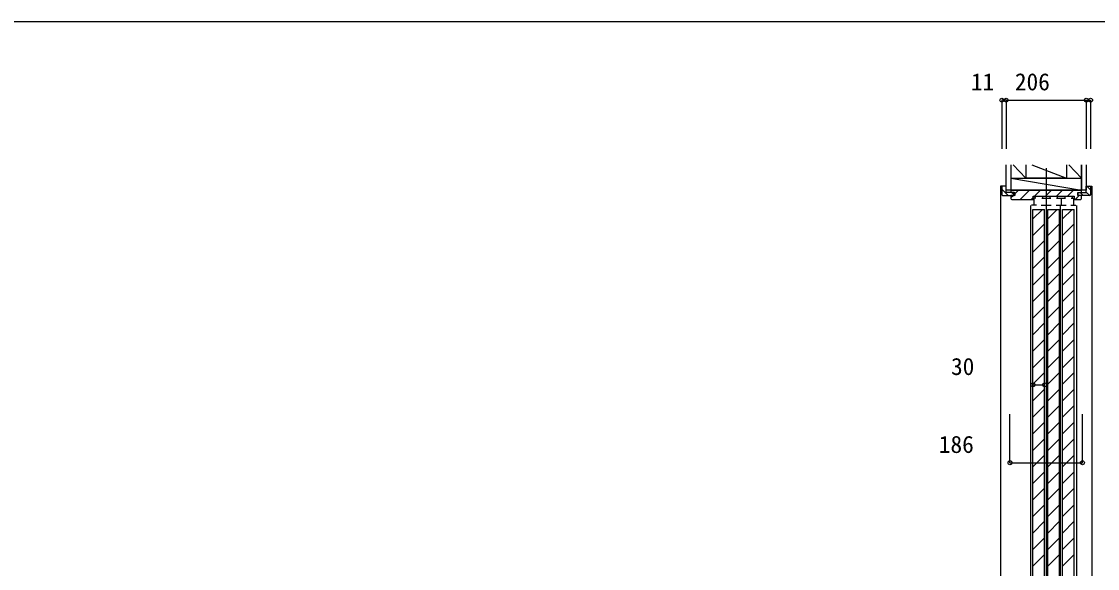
# Model space of a CAD drawing. Units: millimetres, scale not verified. Extents: x -14341 to 14340, y -10000 to 10000.
# Drawn here: x -827 to 1936, y -8606 to -7202 of the extents above; entities that cross this region are included whole.
import ezdxf
from ezdxf.enums import TextEntityAlignment as Align

# ---------------------------------------------------------------- set-up
doc = ezdxf.new("R2010")
doc.units = ezdxf.units.MM
doc.header["$LTSCALE"] = 50
for name, color, linetype in [('0-3_YKK_C1', 4, 'Continuous'), ('0-4_YKK_F1', 7, 'Continuous'), ('0-6_YKK_N1', 2, 'Continuous'), ('0-7_YKK_Z1', 7, 'Continuous')]:
    doc.layers.add(name, color=color, linetype=linetype)
doc.styles.add('ＭＳ ゴシック', font='')
doc.styles.get('ＭＳ ゴシック').set_extended_font_data('MS Gothic')

msp = doc.modelspace()

# ---------------------------------------------------------------- linework, layer by layer
at = {"layer": '0-3_YKK_C1'}
for p, q in [((1699.58, -7624.7), (1701.31, -7626.43)), ((1908.88, -7624.7), (1918.31, -7634.13)), ((1690.31, -7626.7), (1690.31, -7646.7)), ((1690.31, -7632.4), (1706.61, -7648.7)), ((1713.81, -7634.7), (1894.81, -7634.7)), ((1713.81, -7653.99), (1719.1, -7648.7)), ((1716.08, -7641.2), (1722.31, -7647.43)), ((1723.31, -7644.49), (1733.1, -7634.7)), ((1737.38, -7658.7), (1761.38, -7634.7)), ((1774.07, -7650.3), (1789.67, -7634.7)), ((1775.91, -7650.3), (1794.71, -7650.3)), ((1775.91, -7655.4), (1775.91, -7650.3)), ((1794.71, -7650.3), (1794.71, -7655.4)), ((1802.35, -7650.3), (1817.95, -7634.7)), ((1813.91, -7650.3), (1832.71, -7650.3)), ((1813.91, -7650.3), (1813.91, -7655.4)), ((1830.64, -7650.3), (1846.24, -7634.7)), ((1832.71, -7650.3), (1832.71, -7655.4)), ((1851.91, -7650.3), (1851.91, -7655.4)), ((1858.92, -7650.3), (1874.52, -7634.7)), ((1878.8, -7658.7), (1888.8, -7648.7)), ((1891.44, -7641.2), (1898.94, -7648.7)), ((1907.31, -7640.1), (1915.91, -7648.7)), ((1918.31, -7626.7), (1918.31, -7646.7)), ((1762.51, -7658.9), (1772.21, -7658.9)), ((1764.31, -7674.08), (1764.31, -9664.7)), ((1765.67, -7658.7), (1770.71, -7653.66)), ((1779.11, -7673.9), (1766.51, -7673.9)), ((1791.51, -7673.9), (1817.11, -7673.9)), ((1792.71, -7655.4), (1815.91, -7655.4)), ((1804.31, -7655.4), (1804.31, -7673.9)), ((1829.51, -7673.9), (1855.11, -7673.9)), ((1830.71, -7655.4), (1853.91, -7655.4)), ((1840.31, -7674.08), (1840.31, -9664.7)), ((1842.31, -7655.4), (1842.31, -7673.9)), ((1867.51, -7673.9), (1880.11, -7673.9)), ((1884.11, -7658.9), (1874.41, -7658.9)), ((1882.31, -7674.08), (1882.31, -9664.7)), ((1770.31, -7684.7), (1800.31, -7684.7)), ((1770.31, -9659.7), (1770.31, -7684.7)), ((1770.31, -7709.11), (1794.73, -7684.7)), ((1800.31, -9659.7), (1800.31, -7684.7)), ((1800.31, -9659.7), (1800.31, -7684.7)), ((1808.31, -7684.7), (1838.31, -7684.7)), ((1808.31, -9659.7), (1808.31, -7684.7)), ((1808.31, -7709.11), (1832.73, -7684.7)), ((1838.31, -9659.7), (1838.31, -7684.7)), ((1838.31, -9659.7), (1838.31, -7684.7)), ((1846.31, -7684.7), (1876.31, -7684.7)), ((1846.31, -9659.7), (1846.31, -7684.7)), ((1846.31, -7709.11), (1870.73, -7684.7)), ((1876.31, -9659.7), (1876.31, -7684.7)), ((1770.31, -7751.54), (1800.31, -7721.54)), ((1808.31, -7751.54), (1838.31, -7721.54)), ((1846.31, -7751.54), (1876.31, -7721.54)), ((1770.31, -7793.97), (1800.31, -7763.97)), ((1808.31, -7793.97), (1838.31, -7763.97)), ((1846.31, -7793.97), (1876.31, -7763.97)), ((1770.31, -7836.39), (1800.31, -7806.39)), ((1808.31, -7836.39), (1838.31, -7806.39)), ((1846.31, -7836.39), (1876.31, -7806.39)), ((1770.31, -7878.82), (1800.31, -7848.82)), ((1808.31, -7878.82), (1838.31, -7848.82)), ((1846.31, -7878.82), (1876.31, -7848.82)), ((1770.31, -7921.25), (1800.31, -7891.25)), ((1808.31, -7921.25), (1838.31, -7891.25)), ((1846.31, -7921.25), (1876.31, -7891.25)), ((1770.31, -7963.67), (1800.31, -7933.67)), ((1808.31, -7963.67), (1838.31, -7933.67)), ((1846.31, -7963.67), (1876.31, -7933.67)), ((1770.31, -8006.1), (1800.31, -7976.1)), ((1808.31, -8006.1), (1838.31, -7976.1)), ((1846.31, -8006.1), (1876.31, -7976.1)), ((1770.31, -8048.53), (1800.31, -8018.53)), ((1808.31, -8048.53), (1838.31, -8018.53)), ((1846.31, -8048.53), (1876.31, -8018.53)), ((1770.31, -8090.95), (1800.31, -8060.95)), ((1808.31, -8090.95), (1838.31, -8060.95)), ((1846.31, -8090.95), (1876.31, -8060.95)), ((1770.31, -8133.38), (1800.31, -8103.38)), ((1808.31, -8133.38), (1838.31, -8103.38)), ((1846.31, -8133.38), (1876.31, -8103.38)), ((1770.31, -8175.81), (1800.31, -8145.81)), ((1808.31, -8175.81), (1838.31, -8145.81)), ((1846.31, -8175.81), (1876.31, -8145.81)), ((1770.31, -8218.23), (1800.31, -8188.23)), ((1808.31, -8218.23), (1838.31, -8188.23)), ((1846.31, -8218.23), (1876.31, -8188.23)), ((1770.31, -8260.66), (1800.31, -8230.66)), ((1808.31, -8260.66), (1838.31, -8230.66)), ((1846.31, -8260.66), (1876.31, -8230.66)), ((1770.31, -8303.08), (1800.31, -8273.08)), ((1808.31, -8303.08), (1838.31, -8273.08)), ((1846.31, -8303.08), (1876.31, -8273.08)), ((1770.31, -8345.51), (1800.31, -8315.51)), ((1808.31, -8345.51), (1838.31, -8315.51)), ((1846.31, -8345.51), (1876.31, -8315.51)), ((1770.31, -8387.94), (1800.31, -8357.94)), ((1808.31, -8387.94), (1838.31, -8357.94)), ((1846.31, -8387.94), (1876.31, -8357.94)), ((1770.31, -8430.36), (1800.31, -8400.36)), ((1808.31, -8430.36), (1838.31, -8400.36)), ((1846.31, -8430.36), (1876.31, -8400.36)), ((1770.31, -8472.79), (1800.31, -8442.79)), ((1808.31, -8472.79), (1838.31, -8442.79)), ((1846.31, -8472.79), (1876.31, -8442.79)), ((1770.31, -8515.22), (1800.31, -8485.22)), ((1808.31, -8515.22), (1838.31, -8485.22)), ((1846.31, -8515.22), (1876.31, -8485.22)), ((1770.31, -8557.64), (1800.31, -8527.64)), ((1808.31, -8557.64), (1838.31, -8527.64)), ((1846.31, -8557.64), (1876.31, -8527.64)), ((1770.31, -8600.07), (1800.31, -8570.07)), ((1808.31, -8600.07), (1838.31, -8570.07)), ((1846.31, -8600.07), (1876.31, -8570.07))]:
    msp.add_line(p, q, dxfattribs=at)
for points in [[(1692.31, -7624.7), (1687.31, -7624.7), (1687.31, -9667.7)], [(1692.31, -7648.7), (1722.31, -7648.7), (1722.31, -7641.2), (1701.31, -7641.2), (1701.31, -7624.7), (1692.31, -7624.7)], [(1916.31, -7648.7), (1886.31, -7648.7), (1886.31, -7641.2), (1907.31, -7641.2), (1907.31, -7624.7), (1916.31, -7624.7)], [(1916.31, -7624.7), (1921.31, -7624.7), (1921.31, -9667.7)], [(1894.81, -7634.7), (1713.81, -7634.7), (1713.81, -7640), (1714.81, -7641), (1723.31, -7641), (1723.31, -7648.7), (1720.81, -7648.7), (1713.81, -7648.7), (1713.81, -7656.7)], [(1715.81, -7658.7), (1770.21, -7658.7), (1770.71, -7658.2), (1770.71, -7650.3), (1814.81, -7650.3), (1831.81, -7650.3), (1875.91, -7650.3), (1875.91, -7658.2), (1876.41, -7658.7), (1892.81, -7658.7)], [(1851.91, -7650.3), (1870.71, -7650.3), (1870.71, -7655.4)], [(1894.81, -7656.7), (1894.81, -7648.7), (1887.81, -7648.7), (1885.31, -7648.7), (1885.31, -7641), (1893.81, -7641), (1894.81, -7640), (1894.81, -7634.7)], [(1777.91, -7655.4), (1772.21, -7655.4), (1772.21, -7673.9)], [(1868.71, -7655.4), (1874.41, -7655.4), (1874.41, -7673.9)]]:
    msp.add_lwpolyline(points, dxfattribs=at)
for centre, start, end in [((1692.31, -7626.7), 90.00001, 179.99999), ((1916.31, -7626.7), 0.00001, 89.99999), ((1692.31, -7646.7), 180.00001, 269.99999), ((1916.31, -7646.7), 270.00001, 359.99999), ((1715.81, -7656.7), 180.00001, 269.99999), ((1892.81, -7656.7), 270.00001, 359.99999)]:
    msp.add_arc(centre, 2, start, end, dxfattribs=at)
at = {"layer": '0-4_YKK_F1'}
msp.add_line((-14341, -7202.2), (14159, -7202.2), dxfattribs=at)
at = {"layer": '0-6_YKK_N1'}
for p, q in [((1690.31, -7404.08), (1690.31, -7529.08)), ((1701.31, -7404.08), (1690.31, -7404.08)), ((1701.31, -7404.08), (1701.31, -7529.08)), ((1701.31, -7404.08), (1907.31, -7404.08)), ((1907.31, -7404.08), (1907.31, -7529.08)), ((1907.31, -7404.08), (1918.31, -7404.08)), ((1918.31, -7404.08), (1918.31, -7529.08)), ((1770.31, -8134.86), (1800.31, -8134.86)), ((1711.31, -8334.86), (1711.31, -8209.86)), ((1897.31, -8334.86), (1897.31, -8209.86)), ((1711.31, -8334.86), (1897.31, -8334.86))]:
    msp.add_line(p, q, dxfattribs=at)
for centre in [(1690.31, -7404.08), (1701.31, -7404.08), (1907.31, -7404.08), (1918.31, -7404.08), (1770.31, -8134.86), (1800.31, -8134.86), (1711.31, -8334.86), (1897.31, -8334.86)]:
    msp.add_circle(centre, 5, dxfattribs=at)
at = {"layer": '0-7_YKK_Z1'}
for p, q in [((1701.31, -7634.7), (1701.31, -7570.08)), ((1713.81, -7570.08), (1713.81, -7604.7)), ((1751.81, -7604.7), (1719.43, -7569.7)), ((1751.81, -7570.08), (1751.81, -7604.7)), ((1751.81, -7570.08), (1751.81, -7604.7)), ((1767.64, -7570.08), (1856.81, -7604.7)), ((1804.31, -7578.71), (1804.31, -9692.23)), ((1856.81, -7570.08), (1856.81, -7604.7)), ((1894.81, -7604.7), (1862.67, -7570.08)), ((1894.81, -7570.08), (1894.81, -7604.7)), ((1894.81, -7634.7), (1894.81, -7570.08)), ((1713.81, -7604.7), (1894.81, -7634.7)), ((1713.81, -7604.7), (1713.81, -7634.7)), ((1713.81, -7604.7), (1751.81, -7604.7)), ((1713.81, -7604.7), (1894.9, -7604.7)), ((1856.9, -7604.7), (1894.81, -7604.7)), ((1894.81, -7604.7), (1894.81, -7634.7))]:
    msp.add_line(p, q, dxfattribs=at)
for points in [[(1713.81, -7570.08), (1713.81, -7634.7), (1701.31, -7634.7)], [(1856.81, -7570.08), (1856.81, -7604.7), (1751.81, -7604.7)], [(1907.31, -7570.08), (1907.31, -7634.7), (1894.81, -7634.7)]]:
    msp.add_lwpolyline(points, dxfattribs=at)

# ---------------------------------------------------------------- texts
at = {"layer": '0-6_YKK_N1', "style": 'ＭＳ ゴシック'}
for s, p in [('11', (1611.03, -7392.34)), ('206', (1723.86, -7392.08)), ('30', (1559.89, -8122.86)), ('186', (1528.6, -8322.86))]:
    msp.add_text(s, height=43.99, dxfattribs=at).set_placement(p, align=Align.BOTTOM_LEFT)

doc.saveas('drawing.dxf')
